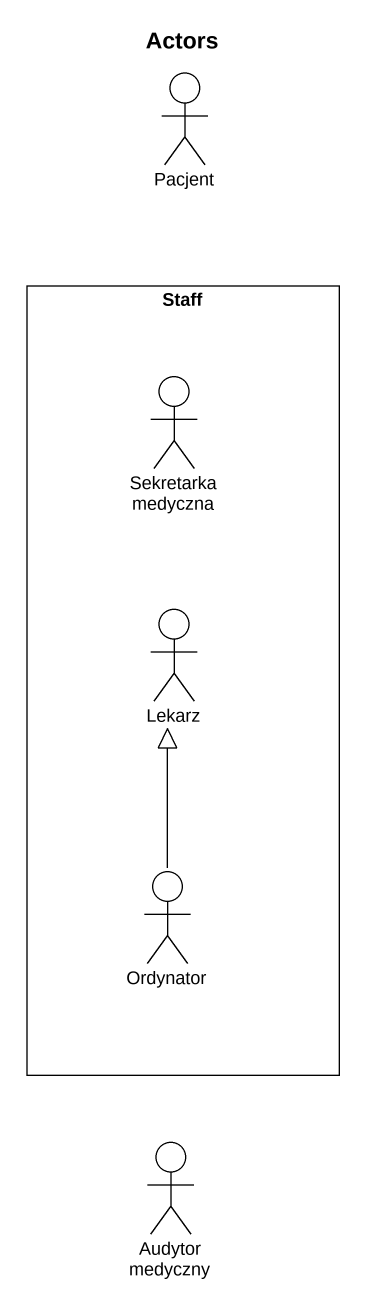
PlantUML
@startuml
title Actors
actor Pacjent
rectangle Staff {
  actor "Sekretarka medyczna" as Sekretarka_medyczna
  actor Lekarz
  actor Ordynator
}
actor "Audytor medyczny" as Audytor_medyczny
Ordynator -up-|> Lekarz
@enduml
